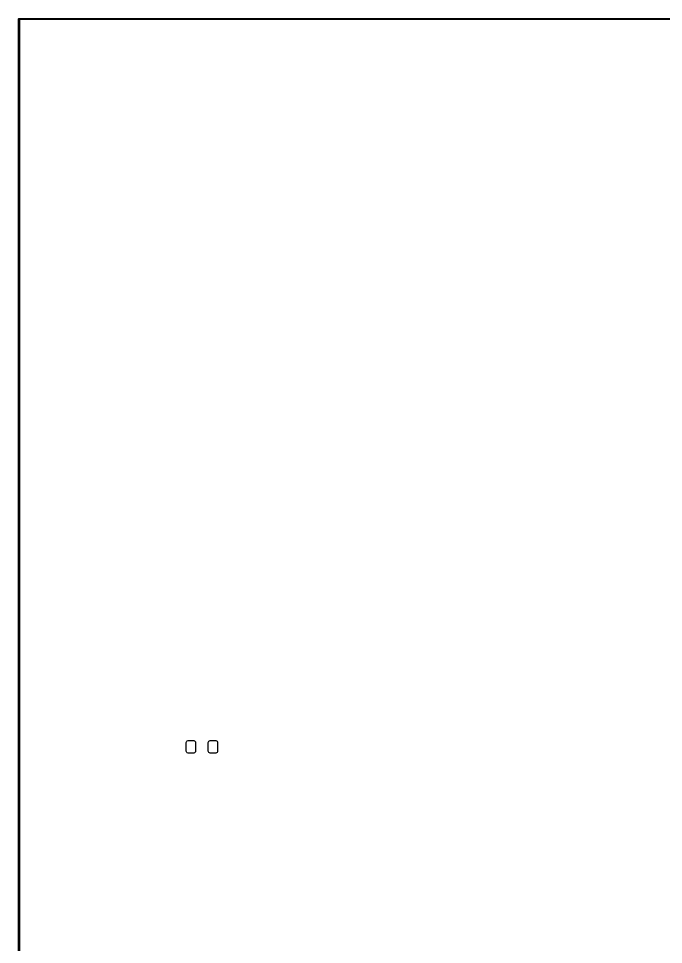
# Model space of a CAD drawing. Extents: x 119 to 479, y -311 to -51.
# Drawn here: x 118.9 to 209.6, y -181 to -50.9 of the extents above; entities that cross this region are included whole.
import ezdxf

# ---------------------------------------------------------------- set-up
doc = ezdxf.new("R2010")
doc.units = 0
doc.layers.add('BLACK', color=7, linetype='CONTINUOUS')

msp = doc.modelspace()

# ---------------------------------------------------------------- linework, layer by layer
at = {"layer": 'BLACK', "linetype": 'CONTINUOUS'}
for p, q in [((118.925, -51), (118.927, -50.9903)), ((118.925, -311), (118.925, -51)), ((118.926, -50.987), (118.928, -50.9841)), ((118.927, -50.9903), (118.926, -50.987)), ((118.928, -50.9841), (118.93, -50.9743)), ((118.93, -50.9743), (118.942, -50.9594)), ((118.942, -50.9594), (118.952, -50.9425)), ((118.952, -50.9425), (118.958, -50.9402)), ((118.958, -50.9402), (118.962, -50.935)), ((118.962, -50.935), (118.982, -50.9317)), ((118.982, -50.9317), (119, -50.925)), ((119, -50.925), (479, -50.925)), ((119.075, -51.075), (119.075, -310.925)), ((478.925, -51.075), (119.075, -51.075)), ((142.5, -152.615), (142.519, -152.519)), ((142.5, -153.865), (142.5, -152.615)), ((142.519, -152.519), (142.573, -152.438)), ((142.573, -152.438), (142.654, -152.384)), ((142.654, -152.384), (142.75, -152.365)), ((142.75, -152.365), (143.55, -152.365)), ((143.55, -152.365), (143.646, -152.384)), ((143.646, -152.384), (143.727, -152.438)), ((143.727, -152.438), (143.781, -152.519)), ((143.781, -152.519), (143.8, -152.615)), ((143.8, -152.615), (143.8, -153.865)), ((145.6, -152.615), (145.619, -152.519)), ((145.6, -153.865), (145.6, -152.615)), ((145.619, -152.519), (145.673, -152.438)), ((145.673, -152.438), (145.754, -152.384)), ((145.754, -152.384), (145.85, -152.365)), ((145.85, -152.365), (146.65, -152.365)), ((146.65, -152.365), (146.746, -152.384)), ((146.746, -152.384), (146.827, -152.438)), ((146.827, -152.438), (146.881, -152.519)), ((146.881, -152.519), (146.9, -152.615)), ((146.9, -152.615), (146.9, -153.865)), ((142.519, -153.961), (142.5, -153.865)), ((142.573, -154.042), (142.519, -153.961)), ((142.654, -154.096), (142.573, -154.042)), ((142.75, -154.115), (142.654, -154.096)), ((143.55, -154.115), (142.75, -154.115)), ((143.646, -154.096), (143.55, -154.115)), ((143.727, -154.042), (143.646, -154.096)), ((143.781, -153.961), (143.727, -154.042)), ((143.8, -153.865), (143.781, -153.961)), ((145.619, -153.961), (145.6, -153.865)), ((145.673, -154.042), (145.619, -153.961)), ((145.754, -154.096), (145.673, -154.042)), ((145.85, -154.115), (145.754, -154.096)), ((146.65, -154.115), (145.85, -154.115)), ((146.746, -154.096), (146.65, -154.115)), ((146.827, -154.042), (146.746, -154.096)), ((146.881, -153.961), (146.827, -154.042)), ((146.9, -153.865), (146.881, -153.961))]:
    msp.add_line(p, q, dxfattribs=at)

doc.saveas('drawing.dxf')
